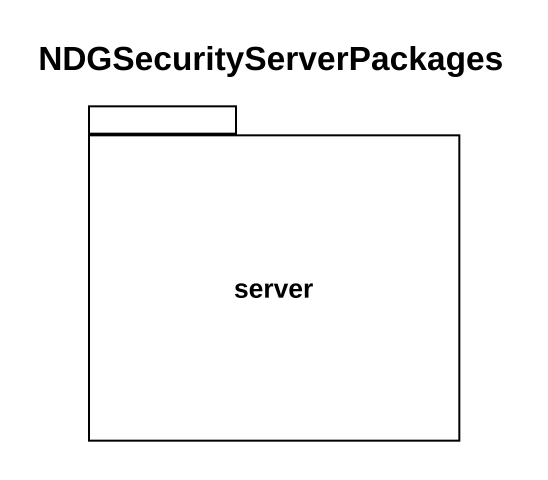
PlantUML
@startuml
title NDGSecurityServerPackages
package server {
}
@enduml
